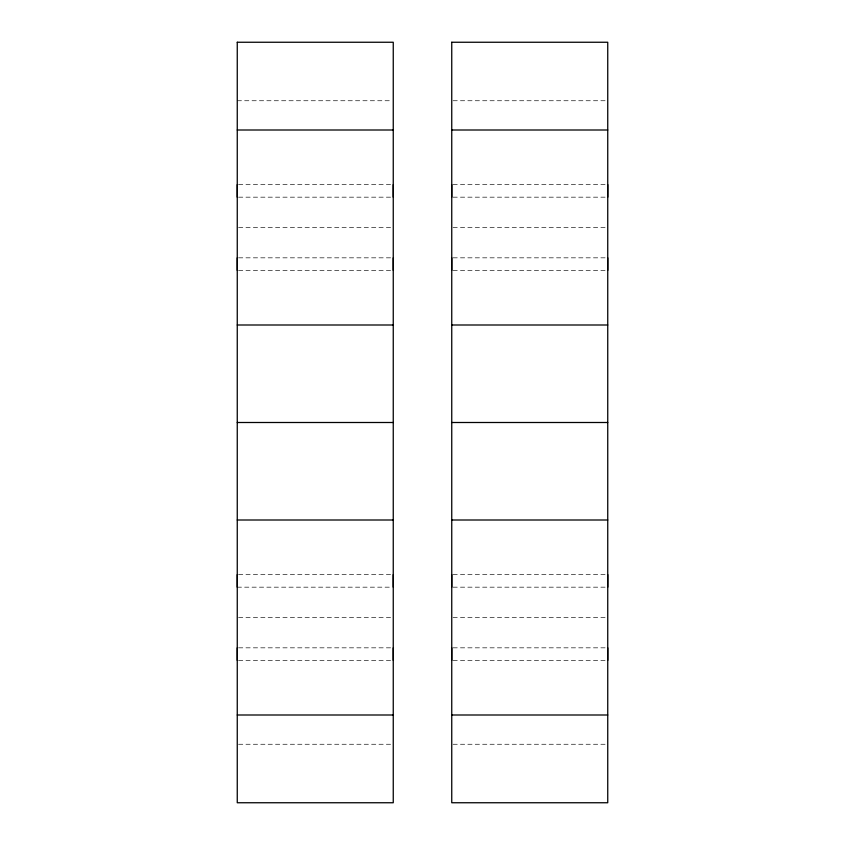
<?xml version="1.0" encoding="UTF-8"?>
<svg xmlns="http://www.w3.org/2000/svg" width="845" height="845" viewBox="0 0 845 845"><rect width="100%" height="100%" fill="white"/><g stroke="black" fill="none" stroke-linecap="round" stroke-linejoin="round"><path stroke-width="0.63" stroke-dasharray="4.22 3.17" d="M237.255 100.745L391.943 100.745M453.057 100.745L606.435 100.745M238.565 184.601L391.943 184.601M453.057 184.601L606.435 184.601M238.565 197.17L391.943 197.17M453.057 197.17L606.435 197.17M238.565 227.495L391.943 227.495M453.057 227.495L606.435 227.495M238.565 257.831L391.943 257.831M453.057 257.831L606.435 257.831M238.565 270.4L391.943 270.4M453.057 270.4L606.435 270.4M238.565 574.6L391.943 574.6M453.057 574.6L606.435 574.6M237.255 587.169L391.943 587.169M453.057 587.169L607.745 587.169M238.565 617.505L391.943 617.505M453.057 617.505L606.435 617.505M238.565 647.83L391.943 647.83M453.057 647.83L607.745 647.83M238.565 660.399L391.943 660.399M453.057 660.399L606.435 660.399M238.565 744.255L391.943 744.255M453.057 744.255L606.435 744.255"/><path stroke-width="1.27" d="M237.255 130.003L393.252 130.003M451.748 130.003L607.745 130.003M237.255 324.998L393.252 324.998M451.748 324.998L607.745 324.998M237.255 422.5L393.252 422.5M451.748 422.5L607.745 422.5M237.255 520.002L393.252 520.002M451.748 520.002L607.745 520.002M237.255 714.997L393.252 714.997M451.748 714.997L607.745 714.997M607.745 184.601L607.745 197.17M607.745 257.831L607.745 270.4M607.745 574.6L607.745 587.169M607.745 647.83L607.745 660.399M451.748 184.601L451.748 197.17M451.748 257.831L451.748 270.4M451.748 574.6L451.748 587.169M451.748 647.83L451.748 660.399M393.252 184.601L393.252 197.17M393.252 257.831L393.252 270.4M393.252 574.6L393.252 587.169M393.252 647.83L393.252 660.399M237.255 184.601L237.255 197.17M237.255 257.831L237.255 270.4M237.255 574.6L237.255 587.169M237.255 647.83L237.255 660.399M237.255 42.25L237.255 802.75L393.252 802.75L393.252 42.25L237.255 42.25M451.748 42.25L451.748 802.75L607.745 802.75L607.745 42.25L451.748 42.25"/></g></svg>
